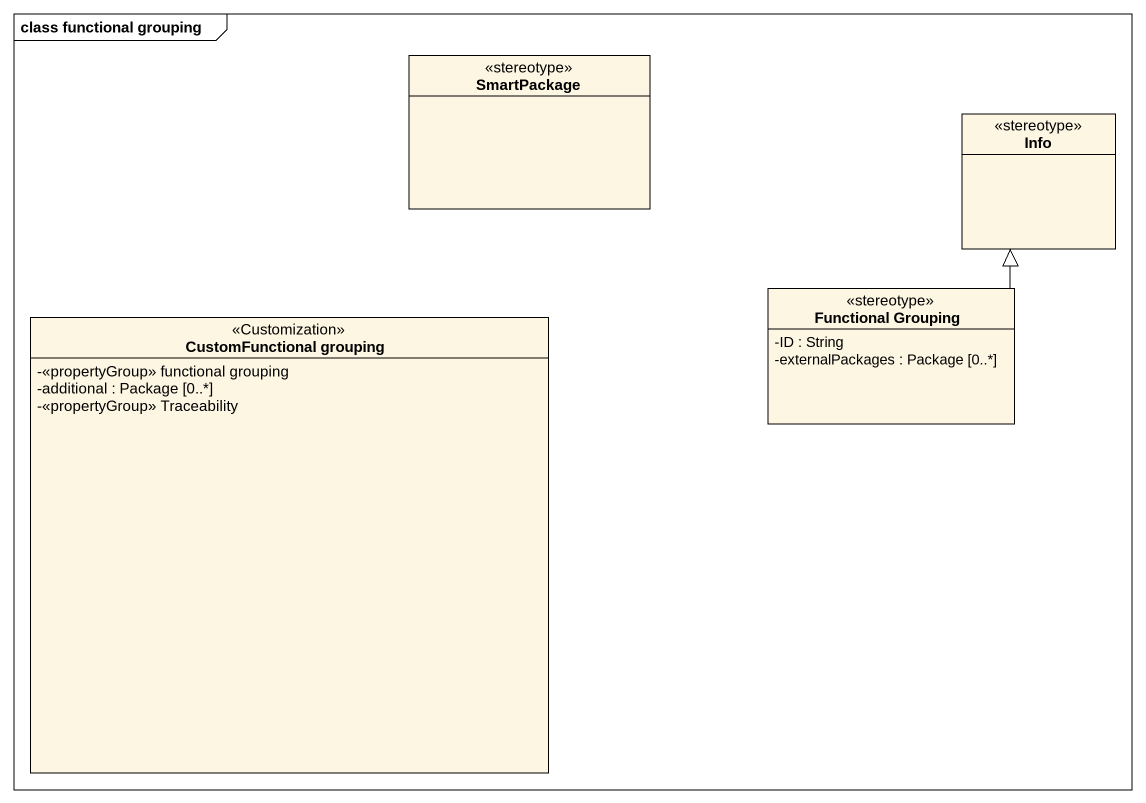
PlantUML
@startuml
mainframe class functional grouping
hide circle
hide empty members
skinparam classAttributeIconSize 0
class SmartPackage <<stereotype>>
class Info <<stereotype>>
class "Functional Grouping" as Functional_Grouping <<stereotype>> {
  -ID : String
  -externalPackages : Package [0..*]
}
class "CustomFunctional grouping" as CustomFunctional_grouping <<Customization>> {
  -<<propertyGroup>> functional grouping
  -additional : Package [0..*]
  -<<propertyGroup>> Traceability
}
Functional_Grouping -up-|> Info
@enduml
